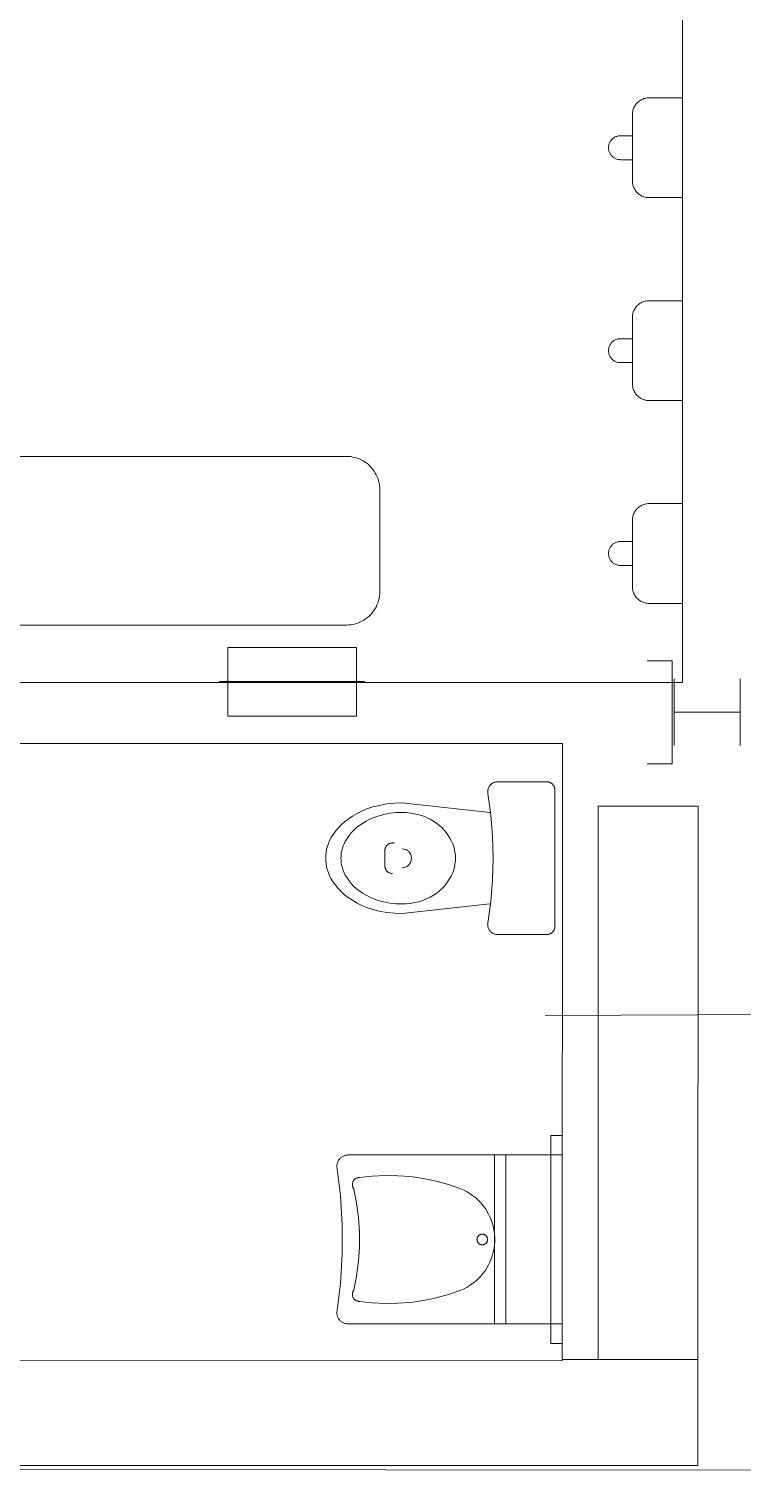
# Model space of a CAD drawing. Header units: centimetres. Extents: x -16.81 to -14.54, y 1.61 to 2.77.
# Drawn here: x -14.8345 to -14.7591, y 1.647 to 1.7996 of the extents above; entities that cross this region are included whole.
import ezdxf

# ---------------------------------------------------------------- set-up
doc = ezdxf.new("R2010")
doc.units = ezdxf.units.CM
doc.header["$MEASUREMENT"] = 0
doc.layers.get('0').update_dxf_attribs({"lineweight": 0})

msp = doc.modelspace()

# ---------------------------------------------------------------- linework, layer by layer
at = {"color": 18, "lineweight": 0, "true_color": 0x000000}
for p, q in [((-14.76541, 1.94579), (-14.76541, 1.73049)), ((-14.77065, 1.7909), (-14.77067, 1.79079)), ((-14.77063, 1.79101), (-14.77065, 1.7909)), ((-14.7706, 1.79111), (-14.77063, 1.79101)), ((-14.77056, 1.79122), (-14.7706, 1.79111)), ((-14.77052, 1.79132), (-14.77056, 1.79122)), ((-14.77047, 1.79142), (-14.77052, 1.79132)), ((-14.77041, 1.79151), (-14.77047, 1.79142)), ((-14.77035, 1.7916), (-14.77041, 1.79151)), ((-14.77028, 1.79169), (-14.77035, 1.7916)), ((-14.77021, 1.79177), (-14.77028, 1.79169)), ((-14.77013, 1.79185), (-14.77021, 1.79177)), ((-14.77005, 1.79192), (-14.77013, 1.79185)), ((-14.76996, 1.79199), (-14.77005, 1.79192)), ((-14.76987, 1.79205), (-14.76996, 1.79199)), ((-14.76977, 1.79211), (-14.76987, 1.79205)), ((-14.76968, 1.79216), (-14.76977, 1.79211)), ((-14.76957, 1.7922), (-14.76968, 1.79216)), ((-14.76947, 1.79224), (-14.76957, 1.7922)), ((-14.76936, 1.79227), (-14.76947, 1.79224)), ((-14.76926, 1.7923), (-14.76936, 1.79227)), ((-14.76915, 1.79231), (-14.76926, 1.7923)), ((-14.76904, 1.79232), (-14.76915, 1.79231)), ((-14.76893, 1.79233), (-14.76904, 1.79232)), ((-14.76893, 1.79233), (-14.76541, 1.79233)), ((-14.76541, 1.79233), (-14.76541, 1.78177)), ((-14.77068, 1.79068), (-14.77069, 1.79057)), ((-14.77069, 1.78353), (-14.77069, 1.79057)), ((-14.77067, 1.79079), (-14.77068, 1.79068)), ((-14.77294, 1.78784), (-14.77299, 1.78777)), ((-14.77289, 1.7879), (-14.77294, 1.78784)), ((-14.77283, 1.78796), (-14.77289, 1.7879)), ((-14.77277, 1.78801), (-14.77283, 1.78796)), ((-14.77271, 1.78807), (-14.77277, 1.78801)), ((-14.77264, 1.78811), (-14.77271, 1.78807)), ((-14.77257, 1.78815), (-14.77264, 1.78811)), ((-14.7725, 1.78819), (-14.77257, 1.78815)), ((-14.77243, 1.78822), (-14.7725, 1.78819)), ((-14.77235, 1.78825), (-14.77243, 1.78822)), ((-14.77227, 1.78828), (-14.77235, 1.78825)), ((-14.77219, 1.78829), (-14.77227, 1.78828)), ((-14.77211, 1.78831), (-14.77219, 1.78829)), ((-14.77203, 1.78831), (-14.77211, 1.78831)), ((-14.77195, 1.78832), (-14.77203, 1.78831)), ((-14.77195, 1.78832), (-14.77069, 1.78832)), ((-14.77321, 1.78717), (-14.77322, 1.78709)), ((-14.77322, 1.78709), (-14.77322, 1.78701)), ((-14.77322, 1.78701), (-14.77321, 1.78693)), ((-14.7732, 1.78725), (-14.77321, 1.78717)), ((-14.77321, 1.78693), (-14.7732, 1.78685)), ((-14.77319, 1.78733), (-14.7732, 1.78725)), ((-14.7732, 1.78685), (-14.77319, 1.78677)), ((-14.77317, 1.78741), (-14.77319, 1.78733)), ((-14.77319, 1.78677), (-14.77317, 1.78669)), ((-14.77314, 1.78749), (-14.77317, 1.78741)), ((-14.77317, 1.78669), (-14.77314, 1.78661)), ((-14.77311, 1.78756), (-14.77314, 1.78749)), ((-14.77314, 1.78661), (-14.77311, 1.78654)), ((-14.77308, 1.78764), (-14.77311, 1.78756)), ((-14.77311, 1.78654), (-14.77308, 1.78646)), ((-14.77304, 1.78771), (-14.77308, 1.78764)), ((-14.77308, 1.78646), (-14.77304, 1.78639)), ((-14.77299, 1.78777), (-14.77304, 1.78771)), ((-14.77304, 1.78639), (-14.77299, 1.78633)), ((-14.77299, 1.78633), (-14.77294, 1.78626)), ((-14.77294, 1.78626), (-14.77289, 1.7862)), ((-14.77289, 1.7862), (-14.77283, 1.78614)), ((-14.77283, 1.78614), (-14.77277, 1.78609)), ((-14.77277, 1.78609), (-14.77271, 1.78603)), ((-14.77271, 1.78603), (-14.77264, 1.78599)), ((-14.77264, 1.78599), (-14.77257, 1.78595)), ((-14.77257, 1.78595), (-14.7725, 1.78591)), ((-14.7725, 1.78591), (-14.77243, 1.78588)), ((-14.77243, 1.78588), (-14.77235, 1.78585)), ((-14.77235, 1.78585), (-14.77227, 1.78582)), ((-14.77227, 1.78582), (-14.77219, 1.78581)), ((-14.77219, 1.78581), (-14.77211, 1.78579)), ((-14.77211, 1.78579), (-14.77203, 1.78579)), ((-14.77203, 1.78579), (-14.77195, 1.78578)), ((-14.77195, 1.78578), (-14.77069, 1.78578)), ((-14.77069, 1.78353), (-14.77068, 1.78342)), ((-14.77068, 1.78342), (-14.77067, 1.78331)), ((-14.77067, 1.78331), (-14.77065, 1.7832)), ((-14.77065, 1.7832), (-14.77063, 1.78309)), ((-14.77063, 1.78309), (-14.7706, 1.78299)), ((-14.7706, 1.78299), (-14.77056, 1.78288)), ((-14.77056, 1.78288), (-14.77052, 1.78278)), ((-14.77052, 1.78278), (-14.77047, 1.78268)), ((-14.77047, 1.78268), (-14.77041, 1.78259)), ((-14.77041, 1.78259), (-14.77035, 1.7825)), ((-14.77035, 1.7825), (-14.77028, 1.78241)), ((-14.77028, 1.78241), (-14.77021, 1.78233)), ((-14.77021, 1.78233), (-14.77013, 1.78225)), ((-14.77013, 1.78225), (-14.77005, 1.78218)), ((-14.77005, 1.78218), (-14.76996, 1.78211)), ((-14.76996, 1.78211), (-14.76987, 1.78205)), ((-14.76987, 1.78205), (-14.76977, 1.78199)), ((-14.76977, 1.78199), (-14.76968, 1.78194)), ((-14.76968, 1.78194), (-14.76957, 1.7819)), ((-14.76957, 1.7819), (-14.76947, 1.78186)), ((-14.76947, 1.78186), (-14.76936, 1.78183)), ((-14.76936, 1.78183), (-14.76926, 1.7818)), ((-14.76926, 1.7818), (-14.76915, 1.78179)), ((-14.76915, 1.78179), (-14.76904, 1.78178)), ((-14.76904, 1.78178), (-14.76893, 1.78177)), ((-14.76541, 1.78177), (-14.76893, 1.78177)), ((-14.77063, 1.76954), (-14.77065, 1.76944)), ((-14.7706, 1.76965), (-14.77063, 1.76954)), ((-14.77056, 1.76975), (-14.7706, 1.76965)), ((-14.77052, 1.76985), (-14.77056, 1.76975)), ((-14.77047, 1.76995), (-14.77052, 1.76985)), ((-14.77041, 1.77005), (-14.77047, 1.76995)), ((-14.77035, 1.77014), (-14.77041, 1.77005)), ((-14.77028, 1.77023), (-14.77035, 1.77014)), ((-14.77021, 1.77031), (-14.77028, 1.77023)), ((-14.77013, 1.77039), (-14.77021, 1.77031)), ((-14.77005, 1.77046), (-14.77013, 1.77039)), ((-14.76996, 1.77053), (-14.77005, 1.77046)), ((-14.76987, 1.77059), (-14.76996, 1.77053)), ((-14.76977, 1.77065), (-14.76987, 1.77059)), ((-14.76968, 1.7707), (-14.76977, 1.77065)), ((-14.76957, 1.77074), (-14.76968, 1.7707)), ((-14.76947, 1.77078), (-14.76957, 1.77074)), ((-14.76936, 1.77081), (-14.76947, 1.77078)), ((-14.76926, 1.77083), (-14.76936, 1.77081)), ((-14.76915, 1.77085), (-14.76926, 1.77083)), ((-14.76904, 1.77086), (-14.76915, 1.77085)), ((-14.76893, 1.77086), (-14.76904, 1.77086)), ((-14.76893, 1.77086), (-14.76541, 1.77086)), ((-14.76541, 1.77086), (-14.76541, 1.76031)), ((-14.77068, 1.76922), (-14.77069, 1.76911)), ((-14.77069, 1.76207), (-14.77069, 1.76911)), ((-14.77067, 1.76933), (-14.77068, 1.76922)), ((-14.77065, 1.76944), (-14.77067, 1.76933)), ((-14.77289, 1.76644), (-14.77294, 1.76638)), ((-14.77283, 1.7665), (-14.77289, 1.76644)), ((-14.77277, 1.76655), (-14.77283, 1.7665)), ((-14.77271, 1.7666), (-14.77277, 1.76655)), ((-14.77264, 1.76665), (-14.77271, 1.7666)), ((-14.77257, 1.76669), (-14.77264, 1.76665)), ((-14.7725, 1.76673), (-14.77257, 1.76669)), ((-14.77243, 1.76676), (-14.7725, 1.76673)), ((-14.77235, 1.76679), (-14.77243, 1.76676)), ((-14.77227, 1.76681), (-14.77235, 1.76679)), ((-14.77219, 1.76683), (-14.77227, 1.76681)), ((-14.77211, 1.76684), (-14.77219, 1.76683)), ((-14.77203, 1.76685), (-14.77211, 1.76684)), ((-14.77195, 1.76685), (-14.77203, 1.76685)), ((-14.77195, 1.76685), (-14.77069, 1.76685)), ((-14.77321, 1.76571), (-14.77322, 1.76563)), ((-14.77322, 1.76563), (-14.77322, 1.76555)), ((-14.77322, 1.76555), (-14.77321, 1.76547)), ((-14.7732, 1.76579), (-14.77321, 1.76571)), ((-14.77321, 1.76547), (-14.7732, 1.76538)), ((-14.77319, 1.76587), (-14.7732, 1.76579)), ((-14.7732, 1.76538), (-14.77319, 1.76531)), ((-14.77317, 1.76595), (-14.77319, 1.76587)), ((-14.77319, 1.76531), (-14.77317, 1.76523)), ((-14.77314, 1.76602), (-14.77317, 1.76595)), ((-14.77317, 1.76523), (-14.77314, 1.76515)), ((-14.77311, 1.7661), (-14.77314, 1.76602)), ((-14.77314, 1.76515), (-14.77311, 1.76507)), ((-14.77308, 1.76617), (-14.77311, 1.7661)), ((-14.77311, 1.76507), (-14.77308, 1.765)), ((-14.77304, 1.76624), (-14.77308, 1.76617)), ((-14.77308, 1.765), (-14.77304, 1.76493)), ((-14.77299, 1.76631), (-14.77304, 1.76624)), ((-14.77304, 1.76493), (-14.77299, 1.76486)), ((-14.77294, 1.76638), (-14.77299, 1.76631)), ((-14.77299, 1.76486), (-14.77294, 1.7648)), ((-14.77294, 1.7648), (-14.77289, 1.76474)), ((-14.77289, 1.76474), (-14.77283, 1.76468)), ((-14.77283, 1.76468), (-14.77277, 1.76462)), ((-14.77277, 1.76462), (-14.77271, 1.76457)), ((-14.77271, 1.76457), (-14.77264, 1.76453)), ((-14.77264, 1.76453), (-14.77257, 1.76448)), ((-14.77257, 1.76448), (-14.7725, 1.76445)), ((-14.7725, 1.76445), (-14.77243, 1.76441)), ((-14.77243, 1.76441), (-14.77235, 1.76438)), ((-14.77235, 1.76438), (-14.77227, 1.76436)), ((-14.77227, 1.76436), (-14.77219, 1.76434)), ((-14.77219, 1.76434), (-14.77211, 1.76433)), ((-14.77211, 1.76433), (-14.77203, 1.76432)), ((-14.77203, 1.76432), (-14.77195, 1.76432)), ((-14.77195, 1.76432), (-14.77069, 1.76432)), ((-14.77069, 1.76207), (-14.77068, 1.76196)), ((-14.77068, 1.76196), (-14.77067, 1.76185)), ((-14.77067, 1.76185), (-14.77065, 1.76174)), ((-14.77065, 1.76174), (-14.77063, 1.76163)), ((-14.77063, 1.76163), (-14.7706, 1.76152)), ((-14.7706, 1.76152), (-14.77056, 1.76142)), ((-14.77056, 1.76142), (-14.77052, 1.76132)), ((-14.77052, 1.76132), (-14.77047, 1.76122)), ((-14.77047, 1.76122), (-14.77041, 1.76113)), ((-14.77041, 1.76113), (-14.77035, 1.76103)), ((-14.77035, 1.76103), (-14.77028, 1.76095)), ((-14.77028, 1.76095), (-14.77021, 1.76086)), ((-14.77021, 1.76086), (-14.77013, 1.76079)), ((-14.77013, 1.76079), (-14.77005, 1.76071)), ((-14.77005, 1.76071), (-14.76996, 1.76065)), ((-14.76996, 1.76065), (-14.76987, 1.76058)), ((-14.76987, 1.76058), (-14.76977, 1.76053)), ((-14.76977, 1.76053), (-14.76968, 1.76048)), ((-14.76968, 1.76048), (-14.76957, 1.76043)), ((-14.76957, 1.76043), (-14.76947, 1.7604)), ((-14.76947, 1.7604), (-14.76936, 1.76036)), ((-14.76936, 1.76036), (-14.76926, 1.76034)), ((-14.76926, 1.76034), (-14.76915, 1.76032)), ((-14.76915, 1.76032), (-14.76904, 1.76031)), ((-14.76904, 1.76031), (-14.76893, 1.76031)), ((-14.76541, 1.76031), (-14.76893, 1.76031)), ((-14.80093, 1.7544), (-14.87578, 1.7544)), ((-14.8007, 1.75439), (-14.80093, 1.7544)), ((-14.80047, 1.75437), (-14.8007, 1.75439)), ((-14.80024, 1.75433), (-14.80047, 1.75437)), ((-14.80001, 1.75428), (-14.80024, 1.75433)), ((-14.79979, 1.75421), (-14.80001, 1.75428)), ((-14.79958, 1.75413), (-14.79979, 1.75421)), ((-14.79937, 1.75404), (-14.79958, 1.75413)), ((-14.79917, 1.75393), (-14.79937, 1.75404)), ((-14.79897, 1.75381), (-14.79917, 1.75393)), ((-14.79878, 1.75367), (-14.79897, 1.75381)), ((-14.79861, 1.75353), (-14.79878, 1.75367)), ((-14.79844, 1.75337), (-14.79861, 1.75353)), ((-14.79828, 1.7532), (-14.79844, 1.75337)), ((-14.79813, 1.75302), (-14.79828, 1.7532)), ((-14.798, 1.75283), (-14.79813, 1.75302)), ((-14.79788, 1.75264), (-14.798, 1.75283)), ((-14.79777, 1.75244), (-14.79788, 1.75264)), ((-14.79767, 1.75223), (-14.79777, 1.75244)), ((-14.79759, 1.75201), (-14.79767, 1.75223)), ((-14.79753, 1.75179), (-14.79759, 1.75201)), ((-14.79747, 1.75157), (-14.79753, 1.75179)), ((-14.79744, 1.75134), (-14.79747, 1.75157)), ((-14.79741, 1.75111), (-14.79744, 1.75134)), ((-14.79741, 1.75088), (-14.79741, 1.75111)), ((-14.79741, 1.74008), (-14.79741, 1.75088)), ((-14.7706, 1.74819), (-14.77063, 1.74808)), ((-14.77056, 1.74829), (-14.7706, 1.74819)), ((-14.77052, 1.74839), (-14.77056, 1.74829)), ((-14.77047, 1.74849), (-14.77052, 1.74839)), ((-14.77041, 1.74859), (-14.77047, 1.74849)), ((-14.77035, 1.74868), (-14.77041, 1.74859)), ((-14.77028, 1.74876), (-14.77035, 1.74868)), ((-14.77021, 1.74885), (-14.77028, 1.74876)), ((-14.77013, 1.74893), (-14.77021, 1.74885)), ((-14.77005, 1.749), (-14.77013, 1.74893)), ((-14.76996, 1.74907), (-14.77005, 1.749)), ((-14.76987, 1.74913), (-14.76996, 1.74907)), ((-14.76977, 1.74918), (-14.76987, 1.74913)), ((-14.76968, 1.74923), (-14.76977, 1.74918)), ((-14.76957, 1.74928), (-14.76968, 1.74923)), ((-14.76947, 1.74932), (-14.76957, 1.74928)), ((-14.76936, 1.74935), (-14.76947, 1.74932)), ((-14.76926, 1.74937), (-14.76936, 1.74935)), ((-14.76915, 1.74939), (-14.76926, 1.74937)), ((-14.76904, 1.7494), (-14.76915, 1.74939)), ((-14.76893, 1.7494), (-14.76904, 1.7494)), ((-14.76893, 1.7494), (-14.76541, 1.7494)), ((-14.76541, 1.7494), (-14.76541, 1.73885)), ((-14.77068, 1.74775), (-14.77069, 1.74764)), ((-14.77069, 1.74061), (-14.77069, 1.74764)), ((-14.77067, 1.74786), (-14.77068, 1.74775)), ((-14.77065, 1.74797), (-14.77067, 1.74786)), ((-14.77063, 1.74808), (-14.77065, 1.74797)), ((-14.77283, 1.74503), (-14.77289, 1.74498)), ((-14.77277, 1.74509), (-14.77283, 1.74503)), ((-14.77271, 1.74514), (-14.77277, 1.74509)), ((-14.77264, 1.74519), (-14.77271, 1.74514)), ((-14.77257, 1.74523), (-14.77264, 1.74519)), ((-14.7725, 1.74527), (-14.77257, 1.74523)), ((-14.77243, 1.7453), (-14.7725, 1.74527)), ((-14.77235, 1.74533), (-14.77243, 1.7453)), ((-14.77227, 1.74535), (-14.77235, 1.74533)), ((-14.77219, 1.74537), (-14.77227, 1.74535)), ((-14.77211, 1.74538), (-14.77219, 1.74537)), ((-14.77203, 1.74539), (-14.77211, 1.74538)), ((-14.77195, 1.74539), (-14.77203, 1.74539)), ((-14.77195, 1.74539), (-14.77069, 1.74539)), ((-14.77321, 1.74425), (-14.77322, 1.74416)), ((-14.77322, 1.74416), (-14.77322, 1.74408)), ((-14.77322, 1.74408), (-14.77321, 1.744)), ((-14.7732, 1.74433), (-14.77321, 1.74425)), ((-14.77321, 1.744), (-14.7732, 1.74392)), ((-14.77319, 1.74441), (-14.7732, 1.74433)), ((-14.7732, 1.74392), (-14.77319, 1.74384)), ((-14.77317, 1.74448), (-14.77319, 1.74441)), ((-14.77319, 1.74384), (-14.77317, 1.74376)), ((-14.77314, 1.74456), (-14.77317, 1.74448)), ((-14.77317, 1.74376), (-14.77314, 1.74369)), ((-14.77311, 1.74464), (-14.77314, 1.74456)), ((-14.77314, 1.74369), (-14.77311, 1.74361)), ((-14.77308, 1.74471), (-14.77311, 1.74464)), ((-14.77311, 1.74361), (-14.77308, 1.74354)), ((-14.77304, 1.74478), (-14.77308, 1.74471)), ((-14.77308, 1.74354), (-14.77304, 1.74347)), ((-14.77299, 1.74485), (-14.77304, 1.74478)), ((-14.77294, 1.74491), (-14.77299, 1.74485)), ((-14.77289, 1.74498), (-14.77294, 1.74491)), ((-14.77304, 1.74347), (-14.77299, 1.7434)), ((-14.77299, 1.7434), (-14.77294, 1.74333)), ((-14.77294, 1.74333), (-14.77289, 1.74327)), ((-14.77289, 1.74327), (-14.77283, 1.74321)), ((-14.77283, 1.74321), (-14.77277, 1.74316)), ((-14.77277, 1.74316), (-14.77271, 1.74311)), ((-14.77271, 1.74311), (-14.77264, 1.74306)), ((-14.77264, 1.74306), (-14.77257, 1.74302)), ((-14.77257, 1.74302), (-14.7725, 1.74298)), ((-14.7725, 1.74298), (-14.77243, 1.74295)), ((-14.77243, 1.74295), (-14.77235, 1.74292)), ((-14.77235, 1.74292), (-14.77227, 1.7429)), ((-14.77227, 1.7429), (-14.77219, 1.74288)), ((-14.77219, 1.74288), (-14.77211, 1.74287)), ((-14.77211, 1.74287), (-14.77203, 1.74286)), ((-14.77203, 1.74286), (-14.77195, 1.74286)), ((-14.77195, 1.74286), (-14.77069, 1.74286)), ((-14.77069, 1.74061), (-14.77068, 1.7405)), ((-14.77068, 1.7405), (-14.77067, 1.74039)), ((-14.79761, 1.7389), (-14.79754, 1.73913)), ((-14.79754, 1.73913), (-14.79748, 1.73936)), ((-14.79748, 1.73936), (-14.79744, 1.7396)), ((-14.79744, 1.7396), (-14.79741, 1.73984)), ((-14.79741, 1.73984), (-14.79741, 1.74008)), ((-14.77067, 1.74039), (-14.77065, 1.74028)), ((-14.77065, 1.74028), (-14.77063, 1.74017)), ((-14.77063, 1.74017), (-14.7706, 1.74006)), ((-14.7706, 1.74006), (-14.77056, 1.73996)), ((-14.77056, 1.73996), (-14.77052, 1.73986)), ((-14.77052, 1.73986), (-14.77047, 1.73976)), ((-14.77047, 1.73976), (-14.77041, 1.73966)), ((-14.77041, 1.73966), (-14.77035, 1.73957)), ((-14.77035, 1.73957), (-14.77028, 1.73948)), ((-14.77028, 1.73948), (-14.77021, 1.7394)), ((-14.77021, 1.7394), (-14.77013, 1.73932)), ((-14.77013, 1.73932), (-14.77005, 1.73925)), ((-14.77005, 1.73925), (-14.76996, 1.73918)), ((-14.76996, 1.73918), (-14.76987, 1.73912)), ((-14.76987, 1.73912), (-14.76977, 1.73906)), ((-14.76977, 1.73906), (-14.76968, 1.73901)), ((-14.76968, 1.73901), (-14.76957, 1.73897)), ((-14.76957, 1.73897), (-14.76947, 1.73893)), ((-14.76947, 1.73893), (-14.76936, 1.7389)), ((-14.7987, 1.73735), (-14.79852, 1.73751)), ((-14.79852, 1.73751), (-14.79835, 1.73768)), ((-14.79835, 1.73768), (-14.7982, 1.73786)), ((-14.7982, 1.73786), (-14.79805, 1.73805)), ((-14.79805, 1.73805), (-14.79792, 1.73825)), ((-14.79792, 1.73825), (-14.7978, 1.73846)), ((-14.7978, 1.73846), (-14.7977, 1.73868)), ((-14.7977, 1.73868), (-14.79761, 1.7389)), ((-14.76936, 1.7389), (-14.76926, 1.73888)), ((-14.76926, 1.73888), (-14.76915, 1.73886)), ((-14.76915, 1.73886), (-14.76904, 1.73885)), ((-14.76904, 1.73885), (-14.76893, 1.73885)), ((-14.76541, 1.73885), (-14.76893, 1.73885)), ((-14.87578, 1.73656), (-14.80093, 1.73656)), ((-14.80093, 1.73656), (-14.80069, 1.73657)), ((-14.80069, 1.73657), (-14.80045, 1.73659)), ((-14.80045, 1.73659), (-14.80021, 1.73663)), ((-14.80021, 1.73663), (-14.79998, 1.73669)), ((-14.79998, 1.73669), (-14.79975, 1.73676)), ((-14.79975, 1.73676), (-14.79952, 1.73685)), ((-14.79952, 1.73685), (-14.79931, 1.73695)), ((-14.79931, 1.73695), (-14.7991, 1.73707)), ((-14.7991, 1.73707), (-14.7989, 1.7372)), ((-14.7989, 1.7372), (-14.7987, 1.73735)), ((-14.79988, 1.73419), (-14.81346, 1.73419)), ((-14.81346, 1.73419), (-14.81346, 1.7306)), ((-14.79988, 1.7306), (-14.79988, 1.73419)), ((-14.76912, 1.73278), (-14.76648, 1.73278)), ((-14.76648, 1.73278), (-14.76648, 1.72188)), ((-14.76541, 1.73049), (-14.88807, 1.73049)), ((-14.85431, 1.73049), (-14.76541, 1.73049)), ((-14.799, 1.7306), (-14.81434, 1.7306)), ((-14.81434, 1.7306), (-14.81434, 1.7305)), ((-14.81434, 1.7305), (-14.799, 1.7305)), ((-14.81346, 1.7306), (-14.79988, 1.7306)), ((-14.79988, 1.7305), (-14.81346, 1.7305)), ((-14.81346, 1.7305), (-14.81346, 1.72691)), ((-14.79988, 1.72691), (-14.79988, 1.7305)), ((-14.799, 1.7305), (-14.799, 1.7306)), ((-14.76627, 1.73085), (-14.76627, 1.72381)), ((-14.7593, 1.73085), (-14.7593, 1.72381)), ((-14.81346, 1.72691), (-14.79988, 1.72691)), ((-14.76627, 1.72733), (-14.7593, 1.72733)), ((-14.84432, 1.72402), (-14.7781, 1.72402)), ((-14.77811, 1.65886), (-14.7781, 1.72402)), ((-14.76648, 1.72188), (-14.76912, 1.72188)), ((-14.78597, 1.71915), (-14.78598, 1.71908)), ((-14.78598, 1.71908), (-14.78598, 1.71902)), ((-14.78595, 1.71921), (-14.78597, 1.71915)), ((-14.78593, 1.71928), (-14.78595, 1.71921)), ((-14.78591, 1.71934), (-14.78593, 1.71928)), ((-14.78588, 1.7194), (-14.78591, 1.71934)), ((-14.78585, 1.71946), (-14.78588, 1.7194)), ((-14.78581, 1.71952), (-14.78585, 1.71946)), ((-14.78577, 1.71957), (-14.78581, 1.71952)), ((-14.78573, 1.71962), (-14.78577, 1.71957)), ((-14.78568, 1.71967), (-14.78573, 1.71962)), ((-14.78563, 1.71971), (-14.78568, 1.71967)), ((-14.78558, 1.71976), (-14.78563, 1.71971)), ((-14.78553, 1.71979), (-14.78558, 1.71976)), ((-14.78547, 1.71983), (-14.78553, 1.71979)), ((-14.78541, 1.71986), (-14.78547, 1.71983)), ((-14.78535, 1.71989), (-14.78541, 1.71986)), ((-14.78529, 1.71991), (-14.78535, 1.71989)), ((-14.78523, 1.71993), (-14.78529, 1.71991)), ((-14.78516, 1.71994), (-14.78523, 1.71993)), ((-14.78509, 1.71996), (-14.78516, 1.71994)), ((-14.78503, 1.71996), (-14.78509, 1.71996)), ((-14.78496, 1.71996), (-14.78503, 1.71996)), ((-14.77972, 1.71996), (-14.78496, 1.71996)), ((-14.77966, 1.71996), (-14.77972, 1.71996)), ((-14.77961, 1.71996), (-14.77966, 1.71996)), ((-14.77956, 1.71995), (-14.77961, 1.71996)), ((-14.77951, 1.71994), (-14.77956, 1.71995)), ((-14.77947, 1.71992), (-14.77951, 1.71994)), ((-14.77942, 1.71991), (-14.77947, 1.71992)), ((-14.77937, 1.71989), (-14.77942, 1.71991)), ((-14.77933, 1.71986), (-14.77937, 1.71989)), ((-14.77928, 1.71984), (-14.77933, 1.71986)), ((-14.77924, 1.71981), (-14.77928, 1.71984)), ((-14.7792, 1.71978), (-14.77924, 1.71981)), ((-14.77916, 1.71975), (-14.7792, 1.71978)), ((-14.77913, 1.71971), (-14.77916, 1.71975)), ((-14.77909, 1.71967), (-14.77913, 1.71971)), ((-14.77906, 1.71963), (-14.77909, 1.71967)), ((-14.77903, 1.71959), (-14.77906, 1.71963)), ((-14.77901, 1.71955), (-14.77903, 1.71959)), ((-14.77898, 1.7195), (-14.77901, 1.71955)), ((-14.77896, 1.71945), (-14.77898, 1.7195)), ((-14.77895, 1.71941), (-14.77896, 1.71945)), ((-14.77893, 1.71936), (-14.77895, 1.71941)), ((-14.77892, 1.71931), (-14.77893, 1.71936)), ((-14.77891, 1.71926), (-14.77892, 1.71931)), ((-14.77891, 1.71921), (-14.77891, 1.71926)), ((-14.77891, 1.71916), (-14.77891, 1.71921)), ((-14.77891, 1.71916), (-14.77891, 1.70463)), ((-14.79667, 1.71763), (-14.79746, 1.71748)), ((-14.79586, 1.71771), (-14.79667, 1.71763)), ((-14.79505, 1.71774), (-14.79586, 1.71771)), ((-14.79505, 1.71774), (-14.78577, 1.71674)), ((-14.78598, 1.71902), (-14.78599, 1.71895)), ((-14.78599, 1.71895), (-14.78599, 1.71889)), ((-14.78599, 1.71889), (-14.78598, 1.71882)), ((-14.78598, 1.71882), (-14.78597, 1.71875)), ((-14.78566, 1.71648), (-14.78597, 1.71875)), ((-14.80076, 1.71603), (-14.80112, 1.71575)), ((-14.80029, 1.71635), (-14.80076, 1.71603)), ((-14.7998, 1.71663), (-14.80029, 1.71635)), ((-14.7993, 1.71688), (-14.7998, 1.71663)), ((-14.79878, 1.7171), (-14.7993, 1.71688)), ((-14.79824, 1.71728), (-14.79878, 1.7171)), ((-14.79803, 1.7162), (-14.79845, 1.71602)), ((-14.79746, 1.71748), (-14.79824, 1.71728)), ((-14.7976, 1.71635), (-14.79803, 1.7162)), ((-14.79697, 1.71652), (-14.7976, 1.71635)), ((-14.79634, 1.71664), (-14.79697, 1.71652)), ((-14.7957, 1.71671), (-14.79634, 1.71664)), ((-14.79505, 1.71674), (-14.7957, 1.71671)), ((-14.7946, 1.71672), (-14.79505, 1.71674)), ((-14.79416, 1.71667), (-14.7946, 1.71672)), ((-14.79372, 1.7166), (-14.79416, 1.71667)), ((-14.79328, 1.71649), (-14.79372, 1.7166)), ((-14.79285, 1.71636), (-14.79328, 1.71649)), ((-14.79246, 1.7162), (-14.79285, 1.71636)), ((-14.79209, 1.71602), (-14.79246, 1.7162)), ((-14.78547, 1.71419), (-14.78566, 1.71648)), ((-14.77431, 1.65886), (-14.7743, 1.71741)), ((-14.7743, 1.71741), (-14.76375, 1.71741)), ((-14.76376, 1.6587), (-14.76375, 1.71741)), ((-14.80206, 1.71478), (-14.80232, 1.71441)), ((-14.80177, 1.71512), (-14.80206, 1.71478)), ((-14.80145, 1.71545), (-14.80177, 1.71512)), ((-14.80112, 1.71575), (-14.80145, 1.71545)), ((-14.80042, 1.71457), (-14.80065, 1.71428)), ((-14.80017, 1.71484), (-14.80042, 1.71457)), ((-14.7999, 1.71509), (-14.80017, 1.71484)), ((-14.79962, 1.71532), (-14.7999, 1.71509)), ((-14.79924, 1.71558), (-14.79962, 1.71532)), ((-14.79885, 1.71581), (-14.79924, 1.71558)), ((-14.79845, 1.71602), (-14.79885, 1.71581)), ((-14.79173, 1.71581), (-14.79209, 1.71602)), ((-14.79138, 1.71558), (-14.79173, 1.71581)), ((-14.79106, 1.71532), (-14.79138, 1.71558)), ((-14.79081, 1.71509), (-14.79106, 1.71532)), ((-14.79057, 1.71484), (-14.79081, 1.71509)), ((-14.79035, 1.71458), (-14.79057, 1.71484)), ((-14.79016, 1.7143), (-14.79035, 1.71458)), ((-14.80294, 1.71315), (-14.80302, 1.71284)), ((-14.80283, 1.71345), (-14.80294, 1.71315)), ((-14.80271, 1.71374), (-14.80283, 1.71345)), ((-14.80256, 1.71403), (-14.80271, 1.71374)), ((-14.80232, 1.71441), (-14.80256, 1.71403)), ((-14.80127, 1.71319), (-14.80136, 1.71294)), ((-14.80117, 1.71343), (-14.80127, 1.71319)), ((-14.80105, 1.71367), (-14.80117, 1.71343)), ((-14.80086, 1.71398), (-14.80105, 1.71367)), ((-14.80065, 1.71428), (-14.80086, 1.71398)), ((-14.79681, 1.713), (-14.79683, 1.71295)), ((-14.79679, 1.71304), (-14.79681, 1.713)), ((-14.79677, 1.71309), (-14.79679, 1.71304)), ((-14.79674, 1.71313), (-14.79677, 1.71309)), ((-14.79671, 1.71317), (-14.79674, 1.71313)), ((-14.79668, 1.71321), (-14.79671, 1.71317)), ((-14.79665, 1.71325), (-14.79668, 1.71321)), ((-14.79661, 1.71329), (-14.79665, 1.71325)), ((-14.79658, 1.71332), (-14.79661, 1.71329)), ((-14.79654, 1.71335), (-14.79658, 1.71332)), ((-14.79649, 1.71338), (-14.79654, 1.71335)), ((-14.79645, 1.71341), (-14.79649, 1.71338)), ((-14.7964, 1.71343), (-14.79645, 1.71341)), ((-14.79636, 1.71345), (-14.7964, 1.71343)), ((-14.79631, 1.71347), (-14.79636, 1.71345)), ((-14.79626, 1.71348), (-14.79631, 1.71347)), ((-14.79621, 1.71349), (-14.79626, 1.71348)), ((-14.79616, 1.7135), (-14.79621, 1.71349)), ((-14.79611, 1.7135), (-14.79616, 1.7135)), ((-14.79606, 1.71351), (-14.79611, 1.7135)), ((-14.79586, 1.71351), (-14.79606, 1.71351)), ((-14.78998, 1.71401), (-14.79016, 1.7143)), ((-14.78982, 1.71371), (-14.78998, 1.71401)), ((-14.78969, 1.71342), (-14.78982, 1.71371)), ((-14.78959, 1.71313), (-14.78969, 1.71342)), ((-14.78951, 1.71282), (-14.78959, 1.71313)), ((-14.7854, 1.71189), (-14.78547, 1.71419)), ((-14.80311, 1.71221), (-14.80312, 1.71189)), ((-14.80312, 1.71189), (-14.80311, 1.71157)), ((-14.80308, 1.71253), (-14.80311, 1.71221)), ((-14.80311, 1.71157), (-14.80308, 1.71126)), ((-14.80302, 1.71284), (-14.80308, 1.71253)), ((-14.8015, 1.71216), (-14.80151, 1.71189)), ((-14.80151, 1.71189), (-14.8015, 1.71163)), ((-14.80147, 1.71242), (-14.8015, 1.71216)), ((-14.8015, 1.71163), (-14.80147, 1.71136)), ((-14.80142, 1.71268), (-14.80147, 1.71242)), ((-14.80136, 1.71294), (-14.80142, 1.71268)), ((-14.79686, 1.7128), (-14.79687, 1.71275)), ((-14.79687, 1.71275), (-14.79687, 1.7127)), ((-14.79687, 1.7127), (-14.79687, 1.71189)), ((-14.79687, 1.71108), (-14.79687, 1.71189)), ((-14.79685, 1.71285), (-14.79686, 1.7128)), ((-14.79684, 1.7129), (-14.79685, 1.71285)), ((-14.79683, 1.71295), (-14.79684, 1.7129)), ((-14.79467, 1.71282), (-14.79505, 1.7129)), ((-14.79461, 1.7128), (-14.79467, 1.71282)), ((-14.79455, 1.71277), (-14.79461, 1.7128)), ((-14.79449, 1.71273), (-14.79455, 1.71277)), ((-14.79444, 1.71269), (-14.79449, 1.71273)), ((-14.79439, 1.71265), (-14.79444, 1.71269)), ((-14.79434, 1.71261), (-14.79439, 1.71265)), ((-14.79429, 1.71256), (-14.79434, 1.71261)), ((-14.79425, 1.71251), (-14.79429, 1.71256)), ((-14.79421, 1.71245), (-14.79425, 1.71251)), ((-14.79418, 1.7124), (-14.79421, 1.71245)), ((-14.79415, 1.71234), (-14.79418, 1.7124)), ((-14.79412, 1.71228), (-14.79415, 1.71234)), ((-14.79415, 1.71145), (-14.79412, 1.71151)), ((-14.79404, 1.71189), (-14.79412, 1.71228)), ((-14.79412, 1.71151), (-14.79404, 1.71189)), ((-14.78945, 1.71252), (-14.78951, 1.71282)), ((-14.78941, 1.7122), (-14.78945, 1.71252)), ((-14.78945, 1.71127), (-14.78941, 1.71158)), ((-14.7894, 1.71189), (-14.78941, 1.7122)), ((-14.78941, 1.71158), (-14.7894, 1.71189)), ((-14.78547, 1.7096), (-14.7854, 1.71189)), ((-14.80308, 1.71126), (-14.80302, 1.71094)), ((-14.80302, 1.71094), (-14.80294, 1.71063)), ((-14.80294, 1.71063), (-14.80283, 1.71033)), ((-14.80283, 1.71033), (-14.80271, 1.71004)), ((-14.80271, 1.71004), (-14.80256, 1.70976)), ((-14.80147, 1.71136), (-14.80142, 1.7111)), ((-14.80142, 1.7111), (-14.80136, 1.71085)), ((-14.80136, 1.71085), (-14.80127, 1.7106)), ((-14.80127, 1.7106), (-14.80117, 1.71035)), ((-14.80117, 1.71035), (-14.80105, 1.71011)), ((-14.80105, 1.71011), (-14.80086, 1.7098)), ((-14.79687, 1.71108), (-14.79687, 1.71103)), ((-14.79687, 1.71103), (-14.79686, 1.71098)), ((-14.79686, 1.71098), (-14.79685, 1.71093)), ((-14.79685, 1.71093), (-14.79684, 1.71088)), ((-14.79684, 1.71088), (-14.79683, 1.71084)), ((-14.79683, 1.71084), (-14.79681, 1.71079)), ((-14.79681, 1.71079), (-14.79679, 1.71074)), ((-14.79679, 1.71074), (-14.79677, 1.7107)), ((-14.79677, 1.7107), (-14.79674, 1.71065)), ((-14.79674, 1.71065), (-14.79671, 1.71061)), ((-14.79671, 1.71061), (-14.79668, 1.71057)), ((-14.79668, 1.71057), (-14.79665, 1.71053)), ((-14.79665, 1.71053), (-14.79661, 1.7105)), ((-14.79661, 1.7105), (-14.79658, 1.71046)), ((-14.79658, 1.71046), (-14.79654, 1.71043)), ((-14.79654, 1.71043), (-14.79649, 1.7104)), ((-14.79649, 1.7104), (-14.79645, 1.71038)), ((-14.79645, 1.71038), (-14.7964, 1.71035)), ((-14.7964, 1.71035), (-14.79636, 1.71033)), ((-14.79636, 1.71033), (-14.79631, 1.71032)), ((-14.79631, 1.71032), (-14.79626, 1.7103)), ((-14.79626, 1.7103), (-14.79621, 1.71029)), ((-14.79621, 1.71029), (-14.79616, 1.71028)), ((-14.79616, 1.71028), (-14.79611, 1.71028)), ((-14.79611, 1.71028), (-14.79606, 1.71028)), ((-14.79505, 1.71088), (-14.79467, 1.71096)), ((-14.79467, 1.71096), (-14.79461, 1.71099)), ((-14.79461, 1.71099), (-14.79455, 1.71102)), ((-14.79455, 1.71102), (-14.79449, 1.71105)), ((-14.79449, 1.71105), (-14.79444, 1.71109)), ((-14.79444, 1.71109), (-14.79439, 1.71113)), ((-14.79439, 1.71113), (-14.79434, 1.71118)), ((-14.79434, 1.71118), (-14.79429, 1.71123)), ((-14.79429, 1.71123), (-14.79425, 1.71128)), ((-14.79425, 1.71128), (-14.79421, 1.71133)), ((-14.79421, 1.71133), (-14.79418, 1.71139)), ((-14.79418, 1.71139), (-14.79415, 1.71145)), ((-14.78998, 1.70978), (-14.78982, 1.71008)), ((-14.78982, 1.71008), (-14.78969, 1.71036)), ((-14.78969, 1.71036), (-14.78959, 1.71066)), ((-14.78959, 1.71066), (-14.78951, 1.71096)), ((-14.78951, 1.71096), (-14.78945, 1.71127)), ((-14.80256, 1.70976), (-14.80232, 1.70937)), ((-14.80232, 1.70937), (-14.80206, 1.70901)), ((-14.80206, 1.70901), (-14.80177, 1.70866)), ((-14.80177, 1.70866), (-14.80145, 1.70833)), ((-14.80086, 1.7098), (-14.80065, 1.7095)), ((-14.80065, 1.7095), (-14.80042, 1.70921)), ((-14.80042, 1.70921), (-14.80017, 1.70895)), ((-14.80017, 1.70895), (-14.7999, 1.7087)), ((-14.7999, 1.7087), (-14.79962, 1.70847)), ((-14.79962, 1.70847), (-14.79924, 1.70821)), ((-14.79138, 1.70821), (-14.79106, 1.70847)), ((-14.79106, 1.70847), (-14.79081, 1.7087)), ((-14.79081, 1.7087), (-14.79057, 1.70895)), ((-14.79057, 1.70895), (-14.79035, 1.70921)), ((-14.79035, 1.70921), (-14.79016, 1.70949)), ((-14.79016, 1.70949), (-14.78998, 1.70978)), ((-14.78566, 1.70731), (-14.78547, 1.7096)), ((-14.80145, 1.70833), (-14.80112, 1.70803)), ((-14.80112, 1.70803), (-14.80076, 1.70775)), ((-14.80076, 1.70775), (-14.80029, 1.70744)), ((-14.80029, 1.70744), (-14.7998, 1.70715)), ((-14.7998, 1.70715), (-14.7993, 1.7069)), ((-14.7993, 1.7069), (-14.79878, 1.70669)), ((-14.79924, 1.70821), (-14.79885, 1.70797)), ((-14.79885, 1.70797), (-14.79845, 1.70776)), ((-14.79845, 1.70776), (-14.79803, 1.70759)), ((-14.79803, 1.70759), (-14.7976, 1.70743)), ((-14.7976, 1.70743), (-14.79697, 1.70727)), ((-14.79697, 1.70727), (-14.79634, 1.70715)), ((-14.79634, 1.70715), (-14.7957, 1.70707)), ((-14.7957, 1.70707), (-14.79505, 1.70705)), ((-14.79505, 1.70705), (-14.7946, 1.70706)), ((-14.78577, 1.70705), (-14.79505, 1.70604)), ((-14.7946, 1.70706), (-14.79416, 1.70711)), ((-14.79416, 1.70711), (-14.79372, 1.70719)), ((-14.79372, 1.70719), (-14.79328, 1.70729)), ((-14.79328, 1.70729), (-14.79285, 1.70743)), ((-14.79285, 1.70743), (-14.79246, 1.70758)), ((-14.79246, 1.70758), (-14.79209, 1.70776)), ((-14.79209, 1.70776), (-14.79173, 1.70797)), ((-14.79173, 1.70797), (-14.79138, 1.70821)), ((-14.78597, 1.70503), (-14.78566, 1.70731)), ((-14.79878, 1.70669), (-14.79824, 1.70651)), ((-14.79824, 1.70651), (-14.79746, 1.7063)), ((-14.79746, 1.7063), (-14.79667, 1.70616)), ((-14.79667, 1.70616), (-14.79586, 1.70607)), ((-14.79586, 1.70607), (-14.79505, 1.70604)), ((-14.78598, 1.70496), (-14.78599, 1.7049)), ((-14.78599, 1.7049), (-14.78599, 1.70483)), ((-14.78599, 1.70483), (-14.78598, 1.70477)), ((-14.78597, 1.70503), (-14.78598, 1.70496)), ((-14.78598, 1.70477), (-14.78598, 1.7047)), ((-14.78598, 1.7047), (-14.78597, 1.70463)), ((-14.78597, 1.70463), (-14.78595, 1.70457)), ((-14.78595, 1.70457), (-14.78593, 1.70451)), ((-14.78593, 1.70451), (-14.78591, 1.70444)), ((-14.78591, 1.70444), (-14.78588, 1.70438)), ((-14.78588, 1.70438), (-14.78585, 1.70432)), ((-14.78585, 1.70432), (-14.78581, 1.70427)), ((-14.78581, 1.70427), (-14.78577, 1.70421)), ((-14.78577, 1.70421), (-14.78573, 1.70416)), ((-14.78573, 1.70416), (-14.78568, 1.70412)), ((-14.78568, 1.70412), (-14.78563, 1.70407)), ((-14.78563, 1.70407), (-14.78558, 1.70403)), ((-14.78558, 1.70403), (-14.78553, 1.70399)), ((-14.78553, 1.70399), (-14.78547, 1.70395)), ((-14.78547, 1.70395), (-14.78541, 1.70392)), ((-14.78541, 1.70392), (-14.78535, 1.7039)), ((-14.78535, 1.7039), (-14.78529, 1.70387)), ((-14.78529, 1.70387), (-14.78523, 1.70385)), ((-14.78523, 1.70385), (-14.78516, 1.70384)), ((-14.78516, 1.70384), (-14.78509, 1.70383)), ((-14.78509, 1.70383), (-14.78503, 1.70382)), ((-14.78503, 1.70382), (-14.78496, 1.70382)), ((-14.77972, 1.70382), (-14.78496, 1.70382)), ((-14.77972, 1.70382), (-14.77966, 1.70382)), ((-14.77966, 1.70382), (-14.77961, 1.70383)), ((-14.77961, 1.70383), (-14.77956, 1.70383)), ((-14.77956, 1.70383), (-14.77951, 1.70385)), ((-14.77951, 1.70385), (-14.77947, 1.70386)), ((-14.77947, 1.70386), (-14.77942, 1.70388)), ((-14.77942, 1.70388), (-14.77937, 1.7039)), ((-14.77937, 1.7039), (-14.77933, 1.70392)), ((-14.77933, 1.70392), (-14.77928, 1.70395)), ((-14.77928, 1.70395), (-14.77924, 1.70397)), ((-14.77924, 1.70397), (-14.7792, 1.704)), ((-14.7792, 1.704), (-14.77916, 1.70404)), ((-14.77916, 1.70404), (-14.77913, 1.70407)), ((-14.77913, 1.70407), (-14.77909, 1.70411)), ((-14.77909, 1.70411), (-14.77906, 1.70415)), ((-14.77906, 1.70415), (-14.77903, 1.70419)), ((-14.77903, 1.70419), (-14.77901, 1.70424)), ((-14.77901, 1.70424), (-14.77898, 1.70428)), ((-14.77898, 1.70428), (-14.77896, 1.70433)), ((-14.77896, 1.70433), (-14.77895, 1.70438)), ((-14.77895, 1.70438), (-14.77893, 1.70443)), ((-14.77893, 1.70443), (-14.77892, 1.70448)), ((-14.77892, 1.70448), (-14.77891, 1.70453)), ((-14.77891, 1.70458), (-14.77891, 1.70463)), ((-14.77891, 1.70453), (-14.77891, 1.70458)), ((-14.74331, 1.69541), (-14.77993, 1.69527)), ((-14.77931, 1.66055), (-14.77931, 1.68257)), ((-14.77931, 1.68257), (-14.77811, 1.68257)), ((-14.77811, 1.68257), (-14.77811, 1.66055)), ((-14.80193, 1.67945), (-14.80194, 1.67938)), ((-14.80192, 1.67953), (-14.80193, 1.67945)), ((-14.8019, 1.6796), (-14.80192, 1.67953)), ((-14.80188, 1.67967), (-14.8019, 1.6796)), ((-14.80185, 1.67974), (-14.80188, 1.67967)), ((-14.80182, 1.67981), (-14.80185, 1.67974)), ((-14.80179, 1.67988), (-14.80182, 1.67981)), ((-14.80175, 1.67994), (-14.80179, 1.67988)), ((-14.80171, 1.68001), (-14.80175, 1.67994)), ((-14.80166, 1.68006), (-14.80171, 1.68001)), ((-14.80161, 1.68012), (-14.80166, 1.68006)), ((-14.80156, 1.68017), (-14.80161, 1.68012)), ((-14.80151, 1.68022), (-14.80156, 1.68017)), ((-14.80145, 1.68027), (-14.80151, 1.68022)), ((-14.80138, 1.68031), (-14.80145, 1.68027)), ((-14.80132, 1.68035), (-14.80138, 1.68031)), ((-14.80125, 1.68038), (-14.80132, 1.68035)), ((-14.80118, 1.68041), (-14.80125, 1.68038)), ((-14.80111, 1.68044), (-14.80118, 1.68041)), ((-14.80104, 1.68046), (-14.80111, 1.68044)), ((-14.80097, 1.68048), (-14.80104, 1.68046)), ((-14.8009, 1.68049), (-14.80097, 1.68048)), ((-14.80082, 1.68049), (-14.8009, 1.68049)), ((-14.80075, 1.6805), (-14.80082, 1.68049)), ((-14.77811, 1.6805), (-14.80075, 1.6805)), ((-14.78526, 1.66262), (-14.78526, 1.6805)), ((-14.78406, 1.66262), (-14.78406, 1.6805)), ((-14.77811, 1.66262), (-14.77811, 1.6805)), ((-14.80194, 1.67938), (-14.80194, 1.67931)), ((-14.80157, 1.67622), (-14.80194, 1.67931)), ((-14.80011, 1.67786), (-14.80014, 1.67783)), ((-14.80008, 1.6779), (-14.80011, 1.67786)), ((-14.80004, 1.67793), (-14.80008, 1.6779)), ((-14.80001, 1.67796), (-14.80004, 1.67793)), ((-14.79997, 1.67799), (-14.80001, 1.67796)), ((-14.79993, 1.67801), (-14.79997, 1.67799)), ((-14.79988, 1.67804), (-14.79993, 1.67801)), ((-14.79984, 1.67806), (-14.79988, 1.67804)), ((-14.79979, 1.67807), (-14.79984, 1.67806)), ((-14.79975, 1.67809), (-14.79979, 1.67807)), ((-14.7997, 1.6781), (-14.79975, 1.67809)), ((-14.79965, 1.67811), (-14.7997, 1.6781)), ((-14.7996, 1.67811), (-14.79965, 1.67811)), ((-14.79955, 1.67811), (-14.7996, 1.67811)), ((-14.7982, 1.67827), (-14.79955, 1.67811)), ((-14.79684, 1.67833), (-14.7982, 1.67827)), ((-14.79548, 1.67831), (-14.79684, 1.67833)), ((-14.79412, 1.67821), (-14.79548, 1.67831)), ((-14.79277, 1.67801), (-14.79412, 1.67821)), ((-14.79143, 1.67773), (-14.79277, 1.67801)), ((-14.80029, 1.67747), (-14.8003, 1.67742)), ((-14.8003, 1.67742), (-14.8003, 1.67737)), ((-14.8003, 1.67737), (-14.8003, 1.67733)), ((-14.8003, 1.67733), (-14.80029, 1.67728)), ((-14.80028, 1.67752), (-14.80029, 1.67747)), ((-14.80029, 1.67728), (-14.80029, 1.67723)), ((-14.80029, 1.67723), (-14.80028, 1.67718)), ((-14.80027, 1.67757), (-14.80028, 1.67752)), ((-14.80028, 1.67718), (-14.80026, 1.67714)), ((-14.80026, 1.67761), (-14.80027, 1.67757)), ((-14.80024, 1.67766), (-14.80026, 1.67761)), ((-14.80026, 1.67714), (-14.80025, 1.67709)), ((-14.80025, 1.67709), (-14.80023, 1.67705)), ((-14.80022, 1.6777), (-14.80024, 1.67766)), ((-14.80023, 1.67705), (-14.8002, 1.677)), ((-14.8002, 1.67774), (-14.80022, 1.6777)), ((-14.80017, 1.67779), (-14.8002, 1.67774)), ((-14.8002, 1.677), (-14.80018, 1.67696)), ((-14.80018, 1.67696), (-14.80015, 1.67692)), ((-14.80014, 1.67783), (-14.80017, 1.67779)), ((-14.79985, 1.67541), (-14.80015, 1.67692)), ((-14.79012, 1.67737), (-14.79143, 1.67773)), ((-14.78883, 1.67692), (-14.79012, 1.67737)), ((-14.78849, 1.67677), (-14.78883, 1.67692)), ((-14.78817, 1.6766), (-14.78849, 1.67677)), ((-14.78785, 1.6764), (-14.78817, 1.6766)), ((-14.78755, 1.67619), (-14.78785, 1.6764)), ((-14.80138, 1.67311), (-14.80157, 1.67622)), ((-14.79965, 1.67387), (-14.79985, 1.67541)), ((-14.78726, 1.67596), (-14.78755, 1.67619)), ((-14.78699, 1.67571), (-14.78726, 1.67596)), ((-14.78673, 1.67544), (-14.78699, 1.67571)), ((-14.78649, 1.67516), (-14.78673, 1.67544)), ((-14.78627, 1.67486), (-14.78649, 1.67516)), ((-14.78607, 1.67455), (-14.78627, 1.67486)), ((-14.79955, 1.67233), (-14.79965, 1.67387)), ((-14.78589, 1.67423), (-14.78607, 1.67455)), ((-14.78573, 1.6739), (-14.78589, 1.67423)), ((-14.7856, 1.67355), (-14.78573, 1.6739)), ((-14.78548, 1.6732), (-14.7856, 1.67355)), ((-14.80138, 1.67001), (-14.80138, 1.67311)), ((-14.79955, 1.67079), (-14.79955, 1.67233)), ((-14.78708, 1.67177), (-14.7871, 1.67174)), ((-14.78707, 1.67181), (-14.78708, 1.67177)), ((-14.78705, 1.67184), (-14.78707, 1.67181)), ((-14.78703, 1.67187), (-14.78705, 1.67184)), ((-14.78701, 1.6719), (-14.78703, 1.67187)), ((-14.78699, 1.67193), (-14.78701, 1.6719)), ((-14.78696, 1.67195), (-14.78699, 1.67193)), ((-14.78694, 1.67198), (-14.78696, 1.67195)), ((-14.78691, 1.672), (-14.78694, 1.67198)), ((-14.78688, 1.67202), (-14.78691, 1.672)), ((-14.78685, 1.67204), (-14.78688, 1.67202)), ((-14.78681, 1.67206), (-14.78685, 1.67204)), ((-14.78678, 1.67208), (-14.78681, 1.67206)), ((-14.78675, 1.67209), (-14.78678, 1.67208)), ((-14.78671, 1.6721), (-14.78675, 1.67209)), ((-14.78668, 1.67211), (-14.78671, 1.6721)), ((-14.78664, 1.67211), (-14.78668, 1.67211)), ((-14.7866, 1.67212), (-14.78664, 1.67211)), ((-14.78657, 1.67212), (-14.7866, 1.67212)), ((-14.78653, 1.67212), (-14.78657, 1.67212)), ((-14.78649, 1.67211), (-14.78653, 1.67212)), ((-14.78646, 1.67211), (-14.78649, 1.67211)), ((-14.78642, 1.6721), (-14.78646, 1.67211)), ((-14.78639, 1.67209), (-14.78642, 1.6721)), ((-14.78635, 1.67208), (-14.78639, 1.67209)), ((-14.78632, 1.67206), (-14.78635, 1.67208)), ((-14.78629, 1.67204), (-14.78632, 1.67206)), ((-14.78626, 1.67202), (-14.78629, 1.67204)), ((-14.78623, 1.672), (-14.78626, 1.67202)), ((-14.7862, 1.67198), (-14.78623, 1.672)), ((-14.78617, 1.67195), (-14.7862, 1.67198)), ((-14.78615, 1.67193), (-14.78617, 1.67195)), ((-14.78612, 1.6719), (-14.78615, 1.67193)), ((-14.7861, 1.67187), (-14.78612, 1.6719)), ((-14.78608, 1.67184), (-14.7861, 1.67187)), ((-14.78607, 1.67181), (-14.78608, 1.67184)), ((-14.78605, 1.67177), (-14.78607, 1.67181)), ((-14.78604, 1.67174), (-14.78605, 1.67177)), ((-14.78539, 1.67284), (-14.78548, 1.6732)), ((-14.78532, 1.67248), (-14.78539, 1.67284)), ((-14.78527, 1.67211), (-14.78532, 1.67248)), ((-14.78525, 1.67174), (-14.78527, 1.67211)), ((-14.79965, 1.66925), (-14.79955, 1.67079)), ((-14.78712, 1.6716), (-14.78713, 1.67156)), ((-14.78713, 1.67156), (-14.78712, 1.67152)), ((-14.78711, 1.67167), (-14.78712, 1.67163)), ((-14.78712, 1.67163), (-14.78712, 1.6716)), ((-14.78712, 1.67152), (-14.78712, 1.67149)), ((-14.78712, 1.67149), (-14.78711, 1.67145)), ((-14.7871, 1.67174), (-14.78711, 1.6717)), ((-14.78711, 1.6717), (-14.78711, 1.67167)), ((-14.78711, 1.67145), (-14.78711, 1.67142)), ((-14.78711, 1.67142), (-14.7871, 1.67138)), ((-14.7871, 1.67138), (-14.78708, 1.67135)), ((-14.78708, 1.67135), (-14.78707, 1.67131)), ((-14.78707, 1.67131), (-14.78705, 1.67128)), ((-14.78705, 1.67128), (-14.78703, 1.67125)), ((-14.78703, 1.67125), (-14.78701, 1.67122)), ((-14.78701, 1.67122), (-14.78699, 1.67119)), ((-14.78699, 1.67119), (-14.78696, 1.67117)), ((-14.78696, 1.67117), (-14.78694, 1.67114)), ((-14.78694, 1.67114), (-14.78691, 1.67112)), ((-14.78691, 1.67112), (-14.78688, 1.6711)), ((-14.78688, 1.6711), (-14.78685, 1.67108)), ((-14.78685, 1.67108), (-14.78681, 1.67106)), ((-14.78681, 1.67106), (-14.78678, 1.67104)), ((-14.78678, 1.67104), (-14.78675, 1.67103)), ((-14.78675, 1.67103), (-14.78671, 1.67102)), ((-14.78671, 1.67102), (-14.78668, 1.67101)), ((-14.78668, 1.67101), (-14.78664, 1.67101)), ((-14.78664, 1.67101), (-14.7866, 1.671)), ((-14.7866, 1.671), (-14.78657, 1.671)), ((-14.78657, 1.671), (-14.78653, 1.671)), ((-14.78653, 1.671), (-14.78649, 1.67101)), ((-14.78649, 1.67101), (-14.78646, 1.67101)), ((-14.78646, 1.67101), (-14.78642, 1.67102)), ((-14.78642, 1.67102), (-14.78639, 1.67103)), ((-14.78639, 1.67103), (-14.78635, 1.67104)), ((-14.78635, 1.67104), (-14.78632, 1.67106)), ((-14.78632, 1.67106), (-14.78629, 1.67108)), ((-14.78629, 1.67108), (-14.78626, 1.6711)), ((-14.78626, 1.6711), (-14.78623, 1.67112)), ((-14.78623, 1.67112), (-14.7862, 1.67114)), ((-14.7862, 1.67114), (-14.78617, 1.67117)), ((-14.78617, 1.67117), (-14.78615, 1.67119)), ((-14.78615, 1.67119), (-14.78612, 1.67122)), ((-14.78612, 1.67122), (-14.7861, 1.67125)), ((-14.7861, 1.67125), (-14.78608, 1.67128)), ((-14.78608, 1.67128), (-14.78607, 1.67131)), ((-14.78607, 1.67131), (-14.78605, 1.67135)), ((-14.78605, 1.67135), (-14.78604, 1.67138)), ((-14.78603, 1.6717), (-14.78604, 1.67174)), ((-14.78604, 1.67138), (-14.78603, 1.67142)), ((-14.78602, 1.67167), (-14.78603, 1.6717)), ((-14.78603, 1.67142), (-14.78602, 1.67145)), ((-14.78601, 1.67163), (-14.78602, 1.67167)), ((-14.78602, 1.67145), (-14.78601, 1.67149)), ((-14.78601, 1.6716), (-14.78601, 1.67163)), ((-14.78601, 1.67156), (-14.78601, 1.6716)), ((-14.78601, 1.67152), (-14.78601, 1.67156)), ((-14.78601, 1.67149), (-14.78601, 1.67152)), ((-14.78548, 1.66992), (-14.78539, 1.67028)), ((-14.78539, 1.67028), (-14.78532, 1.67064)), ((-14.78532, 1.67064), (-14.78527, 1.67101)), ((-14.78527, 1.67101), (-14.78525, 1.67138)), ((-14.78525, 1.67138), (-14.78525, 1.67174)), ((-14.80157, 1.6669), (-14.80138, 1.67001)), ((-14.79985, 1.66771), (-14.79965, 1.66925)), ((-14.78607, 1.66857), (-14.78589, 1.66889)), ((-14.78589, 1.66889), (-14.78573, 1.66922)), ((-14.78573, 1.66922), (-14.7856, 1.66957)), ((-14.7856, 1.66957), (-14.78548, 1.66992)), ((-14.80015, 1.6662), (-14.79985, 1.66771)), ((-14.78726, 1.66716), (-14.78699, 1.66741)), ((-14.78699, 1.66741), (-14.78673, 1.66768)), ((-14.78673, 1.66768), (-14.78649, 1.66796)), ((-14.78649, 1.66796), (-14.78627, 1.66826)), ((-14.78627, 1.66826), (-14.78607, 1.66857)), ((-14.80194, 1.66381), (-14.80157, 1.6669)), ((-14.80029, 1.66584), (-14.8003, 1.66579)), ((-14.8003, 1.66579), (-14.8003, 1.66575)), ((-14.8003, 1.66575), (-14.8003, 1.6657)), ((-14.8003, 1.6657), (-14.80029, 1.66565)), ((-14.80028, 1.66594), (-14.80029, 1.66589)), ((-14.80029, 1.66589), (-14.80029, 1.66584)), ((-14.80029, 1.66565), (-14.80028, 1.6656)), ((-14.80026, 1.66598), (-14.80028, 1.66594)), ((-14.80025, 1.66603), (-14.80026, 1.66598)), ((-14.80023, 1.66607), (-14.80025, 1.66603)), ((-14.8002, 1.66612), (-14.80023, 1.66607)), ((-14.80018, 1.66616), (-14.8002, 1.66612)), ((-14.80015, 1.6662), (-14.80018, 1.66616)), ((-14.79143, 1.66539), (-14.79012, 1.66575)), ((-14.79012, 1.66575), (-14.78883, 1.6662)), ((-14.78883, 1.6662), (-14.78849, 1.66635)), ((-14.78849, 1.66635), (-14.78817, 1.66652)), ((-14.78817, 1.66652), (-14.78785, 1.66672)), ((-14.78785, 1.66672), (-14.78755, 1.66693)), ((-14.78755, 1.66693), (-14.78726, 1.66716)), ((-14.80028, 1.6656), (-14.80027, 1.66555)), ((-14.80027, 1.66555), (-14.80026, 1.66551)), ((-14.80026, 1.66551), (-14.80024, 1.66546)), ((-14.80024, 1.66546), (-14.80022, 1.66542)), ((-14.80022, 1.66542), (-14.8002, 1.66538)), ((-14.8002, 1.66538), (-14.80017, 1.66533)), ((-14.80017, 1.66533), (-14.80014, 1.66529)), ((-14.80014, 1.66529), (-14.80011, 1.66526)), ((-14.80011, 1.66526), (-14.80008, 1.66522)), ((-14.80008, 1.66522), (-14.80004, 1.66519)), ((-14.80004, 1.66519), (-14.80001, 1.66516)), ((-14.80001, 1.66516), (-14.79997, 1.66513)), ((-14.79997, 1.66513), (-14.79993, 1.6651)), ((-14.79993, 1.6651), (-14.79988, 1.66508)), ((-14.79988, 1.66508), (-14.79984, 1.66506)), ((-14.79984, 1.66506), (-14.79979, 1.66505)), ((-14.79979, 1.66505), (-14.79975, 1.66503)), ((-14.79975, 1.66503), (-14.7997, 1.66502)), ((-14.7997, 1.66502), (-14.79965, 1.66501)), ((-14.79965, 1.66501), (-14.7996, 1.66501)), ((-14.7996, 1.66501), (-14.79955, 1.66501)), ((-14.79955, 1.66501), (-14.7982, 1.66485)), ((-14.7982, 1.66485), (-14.79684, 1.66479)), ((-14.79684, 1.66479), (-14.79548, 1.66481)), ((-14.79548, 1.66481), (-14.79412, 1.66491)), ((-14.79412, 1.66491), (-14.79277, 1.66511)), ((-14.79277, 1.66511), (-14.79143, 1.66539)), ((-14.80194, 1.66381), (-14.80194, 1.66374)), ((-14.80194, 1.66374), (-14.80193, 1.66367)), ((-14.80193, 1.66367), (-14.80192, 1.66359)), ((-14.80192, 1.66359), (-14.8019, 1.66352)), ((-14.8019, 1.66352), (-14.80188, 1.66345)), ((-14.80188, 1.66345), (-14.80185, 1.66338)), ((-14.80185, 1.66338), (-14.80182, 1.66331)), ((-14.80182, 1.66331), (-14.80179, 1.66324)), ((-14.80179, 1.66324), (-14.80175, 1.66318)), ((-14.80175, 1.66318), (-14.80171, 1.66311)), ((-14.80171, 1.66311), (-14.80166, 1.66305)), ((-14.80166, 1.66305), (-14.80161, 1.663)), ((-14.80161, 1.663), (-14.80156, 1.66295)), ((-14.80156, 1.66295), (-14.80151, 1.6629)), ((-14.80151, 1.6629), (-14.80145, 1.66285)), ((-14.80145, 1.66285), (-14.80138, 1.66281)), ((-14.80138, 1.66281), (-14.80132, 1.66277)), ((-14.80132, 1.66277), (-14.80125, 1.66274)), ((-14.80125, 1.66274), (-14.80118, 1.66271)), ((-14.80118, 1.66271), (-14.80111, 1.66268)), ((-14.80111, 1.66268), (-14.80104, 1.66266)), ((-14.80104, 1.66266), (-14.80097, 1.66264)), ((-14.80097, 1.66264), (-14.8009, 1.66263)), ((-14.8009, 1.66263), (-14.80082, 1.66263)), ((-14.80082, 1.66263), (-14.80075, 1.66262)), ((-14.80075, 1.66262), (-14.77811, 1.66262)), ((-14.77811, 1.66055), (-14.77931, 1.66055)), ((-14.84433, 1.65875), (-14.77811, 1.65871)), ((-14.77811, 1.65871), (-14.77811, 1.65886)), ((-14.77811, 1.65886), (-14.76376, 1.65886)), ((-14.76376, 1.65886), (-14.76376, 1.64766)), ((-15.01614, 1.64766), (-14.76376, 1.64766)), ((-14.9363, 1.64734), (-14.57355, 1.64695))]:
    msp.add_line(p, q, dxfattribs=at)

doc.saveas('drawing.dxf')
